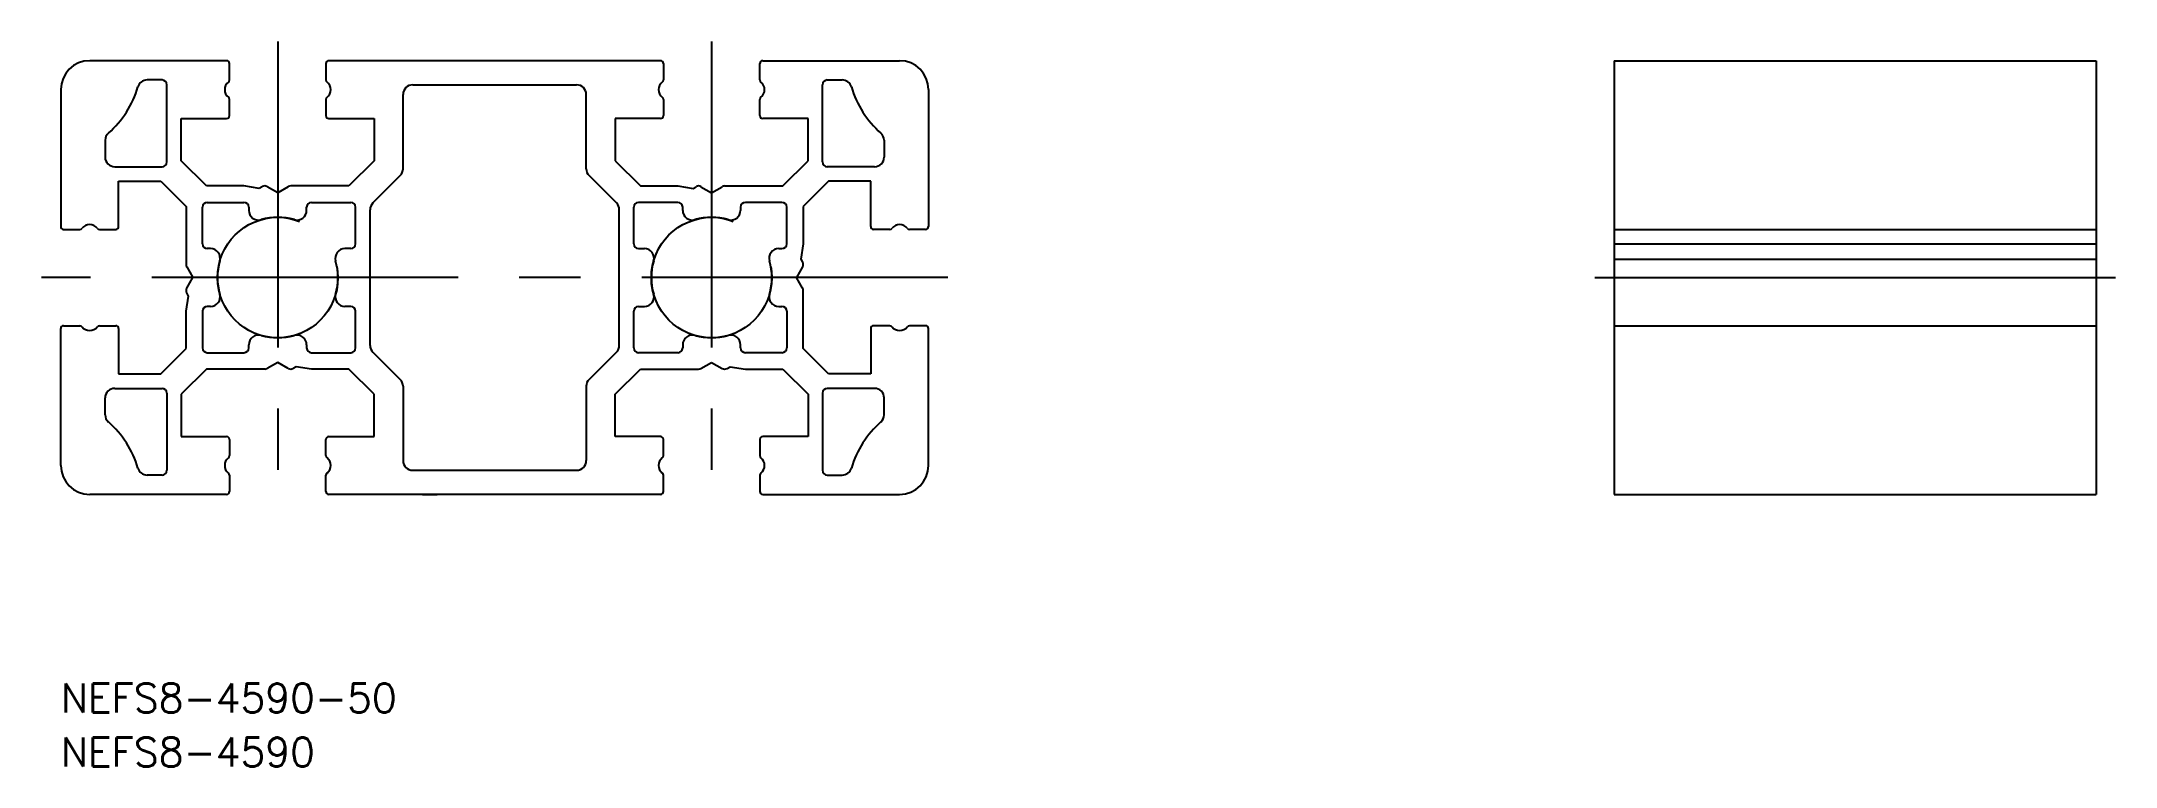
# Model space of a CAD drawing. Extents: x -47 to 168, y -51 to 25.
import ezdxf

# ---------------------------------------------------------------- set-up
doc = ezdxf.new("R2010")
doc.units = 0
doc.linetypes.add('CENTER', pattern=[50.8, 31.75, -6.35, 6.35, -6.35])
doc.linetypes.add('PHANTOM', pattern=[63.5, 31.75, -6.35, 6.35, -6.35, 6.35, -6.35])
doc.layers.get('0').update_dxf_attribs({"linetype": 'CONTINUOUS'})
doc.layers.add('CENTER', color=1, linetype='CENTER')
doc.styles.get("Standard").update_dxf_attribs({"font": 'txt.shx', "height": 3, "bigfont": 'bigfont.shx'})

# ---------------------------------------------------------------- blocks, each defined once
blk = doc.blocks.new('*U19')
at = {"color": 7, "linetype": 'CONTINUOUS'}
blk.add_text('NEFS8-4590-50', height=3, dxfattribs=at).set_placement((-45, -45.13))
blk = doc.blocks.new('*U20')
at = {"color": 7, "linetype": 'CONTINUOUS'}
blk.add_text('NEFS8-4590', height=3, dxfattribs=at).set_placement((-45, -50.75))

msp = doc.modelspace()

# ---------------------------------------------------------------- linework, layer by layer
at = {"color": 7, "linetype": 'CONTINUOUS'}
for p, q in [((-27.8, 22.5), (-42, 22.5)), ((-27.5, 20.52), (-27.5, 22.2)), ((-17.5, 22.2), (-17.5, 20.52)), ((17.2, 22.5), (-17.2, 22.5)), ((17.5, 22.2), (17.5, 20.52)), ((27.5, 20.52), (27.5, 22.2)), ((27.8, 22.5), (42, 22.5)), ((116.1, 22.5), (166.1, 22.5)), ((116.1, 22.5), (116.1, -22.5)), ((166.1, 22.5), (166.1, -22.5)), ((-45, 19.5), (-45, 5.3)), ((-34.5, 20.5), (-36.04, 20.5)), ((-34, 12), (-34, 20)), ((-8.5, 20), (8.5, 20)), ((34, 12), (34, 20)), ((34.5, 20.5), (36.04, 20.5)), ((45, 19.5), (45, 5.3)), ((-27.5, 16.8), (-27.5, 18.48)), ((-17.5, 18.48), (-17.5, 16.8)), ((-9.5, 11.29), (-9.5, 19)), ((9.5, 11.29), (9.5, 19)), ((17.5, 18.48), (17.5, 16.8)), ((27.5, 16.8), (27.5, 18.48)), ((-32.5, 12.12), (-32.5, 16.5)), ((-32.5, 16.5), (-27.8, 16.5)), ((-17.2, 16.5), (-12.5, 16.5)), ((-12.5, 16.5), (-12.5, 12.12)), ((17.2, 16.5), (12.5, 16.5)), ((12.5, 16.5), (12.5, 12.12)), ((32.5, 16.5), (27.8, 16.5)), ((32.5, 12.12), (32.5, 16.5)), ((-40.4, 14.24), (-40.4, 12.5)), ((40.4, 14.24), (40.4, 12.5)), ((-39.4, 11.5), (-34.5, 11.5)), ((-29.88, 9.5), (-32.5, 12.12)), ((-12.5, 12.12), (-15.12, 9.5)), ((12.5, 12.12), (15.12, 9.5)), ((29.88, 9.5), (32.5, 12.12)), ((39.4, 11.5), (34.5, 11.5)), ((-39, 5.3), (-39, 10)), ((-39, 10), (-34.62, 10)), ((-34.62, 10), (-32, 7.38)), ((-26, 9.5), (-29.88, 9.5)), ((-24.42, 9.25), (-26, 9.5)), ((-24.1, 9.43), (-24.42, 9.25)), ((-22.5, 8.8), (-23.6, 9.43)), ((-21.4, 9.43), (-22.5, 8.8)), ((-15.12, 9.5), (-21.15, 9.5)), ((-12.63, 7.75), (-9.79, 10.59)), ((12.63, 7.75), (9.79, 10.59)), ((15.12, 9.5), (19, 9.5)), ((19, 9.5), (20.58, 9.25)), ((20.58, 9.25), (20.9, 9.43)), ((21.4, 9.43), (22.5, 8.8)), ((22.5, 8.8), (23.6, 9.43)), ((23.85, 9.5), (29.88, 9.5)), ((34.62, 10), (32, 7.38)), ((39, 10), (34.62, 10)), ((39, 5.3), (39, 10)), ((-32, 7.38), (-32, 1.35)), ((-30.3, 3.5), (-30.3, 7.3)), ((-29.8, 7.8), (-26, 7.8)), ((-25.5, 7.3), (-25.5, 6.97)), ((-19.5, 6.97), (-19.5, 7.3)), ((-19, 7.8), (-14.92, 7.8)), ((-14.42, 3.5), (-14.42, 7.3)), ((-12.92, -7.04), (-12.92, 7.04)), ((12.92, -7.04), (12.92, 7.04)), ((14.42, 3.5), (14.42, 7.3)), ((19, 7.8), (14.92, 7.8)), ((19.5, 6.97), (19.5, 7.3)), ((25.5, 7.3), (25.5, 6.97)), ((29.8, 7.8), (26, 7.8)), ((30.3, 3.5), (30.3, 7.3)), ((32, 7.38), (32, 3.5)), ((-44.7, 5), (-43.02, 5)), ((-40.98, 5), (-39.3, 5)), ((40.98, 5), (39.3, 5)), ((44.7, 5), (43.02, 5)), ((116.1, 5), (166.1, 5)), ((-29.47, 3), (-29.8, 3)), ((-14.92, 3), (-15.53, 3)), ((14.92, 3), (15.53, 3)), ((15.2, 3), (15.53, 3)), ((29.47, 3), (29.8, 3)), ((32, 3.5), (31.75, 1.92)), ((116.1, 3.5), (166.1, 3.5)), ((-31.93, 1.1), (-31.3, 0)), ((-31.93, -1.1), (-31.3, 0)), ((31.93, 1.1), (31.3, 0)), ((31.93, -1.1), (31.3, 0)), ((31.75, 1.92), (31.93, 1.6)), ((116.1, 1.92), (166.1, 1.92)), ((116.1, 0), (166.1, 0)), ((-32, -3.5), (-31.75, -1.92)), ((-31.75, -1.92), (-31.93, -1.6)), ((32, -7.38), (32, -1.35)), ((-32, -7.38), (-32, -3.5)), ((-30.3, -3.5), (-30.3, -7.3)), ((-29.47, -3), (-29.8, -3)), ((-14.92, -3), (-15.53, -3)), ((-14.42, -7.3), (-14.42, -3.5)), ((14.42, -7.3), (14.42, -3.5)), ((14.92, -3), (15.53, -3)), ((29.47, -3), (29.8, -3)), ((30.3, -3.5), (30.3, -7.3)), ((-45, -19.5), (-45, -5.3)), ((-44.7, -5), (-43.02, -5)), ((-40.98, -5), (-39.3, -5)), ((-39, -5.3), (-39, -10)), ((39, -5.3), (39, -10)), ((40.98, -5), (39.3, -5)), ((44.7, -5), (43.02, -5)), ((45, -19.5), (45, -5.3)), ((116.1, -5), (166.1, -5)), ((-34.62, -10), (-32, -7.38)), ((-29.8, -7.8), (-26, -7.8)), ((-25.5, -7.3), (-25.5, -6.97)), ((-19.5, -6.97), (-19.5, -7.3)), ((-19, -7.8), (-14.92, -7.8)), ((-12.63, -7.75), (-9.79, -10.59)), ((12.63, -7.75), (9.79, -10.59)), ((19, -7.8), (14.92, -7.8)), ((19.5, -6.97), (19.5, -7.3)), ((25.5, -7.3), (25.5, -6.97)), ((29.8, -7.8), (26, -7.8)), ((34.62, -10), (32, -7.38)), ((-39, -10), (-34.62, -10)), ((-29.88, -9.5), (-32.5, -12.12)), ((-23.85, -9.5), (-29.88, -9.5)), ((-22.5, -8.8), (-23.6, -9.43)), ((-21.4, -9.43), (-22.5, -8.8)), ((-20.58, -9.25), (-20.9, -9.43)), ((-19, -9.5), (-20.58, -9.25)), ((-15.12, -9.5), (-19, -9.5)), ((-12.5, -12.12), (-15.12, -9.5)), ((12.5, -12.12), (15.12, -9.5)), ((15.12, -9.5), (21.15, -9.5)), ((21.4, -9.43), (22.5, -8.8)), ((22.5, -8.8), (23.6, -9.43)), ((24.1, -9.43), (24.42, -9.25)), ((24.42, -9.25), (26, -9.5)), ((26, -9.5), (29.88, -9.5)), ((29.88, -9.5), (32.5, -12.12)), ((39, -10), (34.62, -10)), ((-40.4, -14.24), (-40.4, -12.5)), ((-39.4, -11.5), (-34.5, -11.5)), ((-34, -12), (-34, -20)), ((-32.5, -12.12), (-32.5, -16.5)), ((-12.5, -16.5), (-12.5, -12.12)), ((-9.5, -11.29), (-9.5, -19)), ((9.5, -11.29), (9.5, -19)), ((12.5, -16.5), (12.5, -12.12)), ((32.5, -12.12), (32.5, -16.5)), ((34, -12), (34, -20)), ((39.4, -11.5), (34.5, -11.5)), ((40.4, -14.24), (40.4, -12.5)), ((-32.5, -16.5), (-27.8, -16.5)), ((-27.5, -16.8), (-27.5, -18.48)), ((-17.5, -18.48), (-17.5, -16.8)), ((-17.2, -16.5), (-12.5, -16.5)), ((17.2, -16.5), (12.5, -16.5)), ((17.5, -18.48), (17.5, -16.8)), ((27.5, -16.8), (27.5, -18.48)), ((32.5, -16.5), (27.8, -16.5)), ((-34.5, -20.5), (-36.04, -20.5)), ((-27.5, -20.52), (-27.5, -22.2)), ((-17.5, -22.2), (-17.5, -20.52)), ((-8.5, -20), (8.5, -20)), ((-7.5, -20), (-5.96, -20)), ((17.5, -22.2), (17.5, -20.52)), ((27.5, -20.52), (27.5, -22.2)), ((34.5, -20.5), (36.04, -20.5)), ((-27.8, -22.5), (-42, -22.5)), ((17.2, -22.5), (-17.2, -22.5)), ((-7.5, -22.5), (-5.96, -22.5)), ((27.8, -22.5), (42, -22.5)), ((116.1, -22.5), (166.1, -22.5))]:
    msp.add_line(p, q, dxfattribs=at)
at = {"color": 3, "linetype": 'PHANTOM'}
for centre in [(-22.5, 0), (22.5, 0)]:
    msp.add_circle(centre, 6.25, dxfattribs=at)
at = {"color": 7, "linetype": 'CONTINUOUS'}
for centre, radius, start, end in [((-42, 19.5), 3, 90, 180), ((-27.8, 22.2), 0.3, 0, 90), ((-17.2, 22.2), 0.3, 90, 180), ((17.2, 22.2), 0.3, 0, 90), ((27.8, 22.2), 0.3, 90, 180), ((42, 19.5), 3, 0, 90), ((-46.7, 22.6), 10.1, 311.1215, 343.7828), ((-36.04, 19.5), 1, 90, 163.7828), ((-34.5, 20), 0.5, 0, 90), ((-27, 19.5), 1, 127.9799, 232.0201), ((-27.8, 20.52), 0.3, 307.9799, 0), ((-17.2, 20.52), 0.3, 180, 232.0201), ((-18, 19.5), 1, 307.9799, 52.0201), ((-8.5, 19), 1, 90, 180), ((8.5, 19), 1, 0, 90), ((18, 19.5), 1, 127.9799, 232.0201), ((17.2, 20.52), 0.3, 307.9799, 0), ((27.8, 20.52), 0.3, 180, 232.0201), ((27, 19.5), 1, 307.9799, 52.0201), ((34.5, 20), 0.5, 90, 180), ((36.04, 19.5), 1, 16.2172, 90), ((46.7, 22.6), 10.1, 196.2172, 228.8785), ((-27.8, 18.48), 0.3, 0, 52.0201), ((-17.2, 18.48), 0.3, 127.9799, 180), ((17.2, 18.48), 0.3, 0, 52.0201), ((27.8, 18.48), 0.3, 127.9799, 180), ((-27.8, 16.8), 0.3, 270, 0), ((-17.2, 16.8), 0.3, 180, 270), ((17.2, 16.8), 0.3, 270, 0), ((27.8, 16.8), 0.3, 180, 270), ((-39.4, 14.24), 1, 131.1215, 180), ((39.4, 14.24), 1, 0, 48.8785), ((-39.4, 12.5), 1, 180, 270), ((-34.5, 12), 0.5, 270, 0), ((-10.5, 11.29), 1, 315, 0), ((10.5, 11.29), 1, 180, 225), ((34.5, 12), 0.5, 180, 270), ((39.4, 12.5), 1, 270, 0), ((-23.85, 9), 0.5, 60, 120), ((-21.15, 9), 0.5, 89.9367, 120), ((21.15, 9), 0.5, 60, 120), ((23.85, 9), 0.5, 89.9367, 120), ((-29.8, 7.3), 0.5, 90, 180), ((-26, 7.3), 0.5, 0, 90), ((-24.5, 6.97), 1, 180, 286.0134), ((-20.5, 6.97), 1, 253.9866, 0), ((-19, 7.3), 0.5, 90, 180), ((-14.92, 7.3), 0.5, 0, 90), ((-11.92, 7.04), 1, 135, 180), ((11.93, 7.04), 1, 0, 45), ((14.92, 7.3), 0.5, 90, 180), ((19, 7.3), 0.5, 0, 90), ((20.5, 6.97), 1, 180, 286.0134), ((24.5, 6.97), 1, 253.9866, 0), ((26, 7.3), 0.5, 90, 180), ((29.8, 7.3), 0.5, 0, 90), ((-44.7, 5.3), 0.3, 180, 270), ((-43.02, 5.3), 0.3, 270, 322.0201), ((-42, 4.5), 1, 37.9799, 142.0201), ((-40.98, 5.3), 0.3, 217.9799, 270), ((-39.3, 5.3), 0.3, 270, 0), ((-22.5, 0), 6.25, 73.9866, 106.0134), ((22.5, 0), 6.25, 73.9866, 106.0134), ((39.3, 5.3), 0.3, 180, 270), ((40.98, 5.3), 0.3, 270, 322.0201), ((42, 4.5), 1, 37.9799, 142.0201), ((43.02, 5.3), 0.3, 217.9799, 270), ((44.7, 5.3), 0.3, 270, 0), ((-29.8, 3.5), 0.5, 180, 270), ((-29.47, 2), 1, 343.9866, 90), ((-15.53, 2), 1, 90, 196.0134), ((-14.92, 3.5), 0.5, 270, 0), ((14.92, 3.5), 0.5, 180, 270), ((15.53, 2), 1, 343.9866, 90), ((29.47, 2), 1, 90, 196.0134), ((29.8, 3.5), 0.5, 270, 0), ((-31.5, 1.35), 0.5, 179.9367, 210), ((-22.5, 0), 6.25, 163.9866, 196.0134), ((-22.5, 0), 6.25, 343.9866, 16.0134), ((22.5, 0), 6.25, 163.9866, 196.0134), ((22.5, 0), 6.25, 343.9866, 16.0134), ((31.5, 1.35), 0.5, 330, 30), ((-31.5, -1.35), 0.5, 150, 210), ((-29.47, -2), 1, 270, 16.0134), ((-15.53, -2), 1, 163.9866, 270), ((15.53, -2), 1, 270, 16.0134), ((29.47, -2), 1, 163.9866, 270), ((31.5, -1.35), 0.5, 359.8688, 30), ((-29.8, -3.5), 0.5, 90, 180), ((-14.92, -3.5), 0.5, 0, 90), ((14.92, -3.5), 0.5, 90, 180), ((29.8, -3.5), 0.5, 0, 90), ((-44.7, -5.3), 0.3, 90, 180), ((-43.02, -5.3), 0.3, 37.9799, 90), ((-42, -4.5), 1, 217.9799, 322.0201), ((-40.98, -5.3), 0.3, 90, 142.0201), ((-39.3, -5.3), 0.3, 0, 90), ((-24.5, -6.97), 1, 73.9866, 180), ((-22.5, 0), 6.25, 253.9866, 286.0134), ((-20.5, -6.97), 1, 0, 106.0134), ((20.5, -6.97), 1, 73.9866, 180), ((22.5, 0), 6.25, 253.9866, 286.0134), ((24.5, -6.97), 1, 0, 106.0134), ((39.3, -5.3), 0.3, 90, 180), ((40.98, -5.3), 0.3, 37.9799, 90), ((42, -4.5), 1, 217.9799, 322.0201), ((43.02, -5.3), 0.3, 90, 142.0201), ((44.7, -5.3), 0.3, 0, 90), ((-29.8, -7.3), 0.5, 180, 270), ((-26, -7.3), 0.5, 270, 0), ((-19, -7.3), 0.5, 180, 270), ((-14.92, -7.3), 0.5, 270, 0), ((-11.92, -7.04), 1, 180, 225), ((11.93, -7.04), 1, 315, 0), ((14.92, -7.3), 0.5, 180, 270), ((19, -7.3), 0.5, 270, 0), ((26, -7.3), 0.5, 180, 270), ((29.8, -7.3), 0.5, 270, 0), ((-23.85, -9), 0.5, 269.9367, 300), ((-21.15, -9), 0.5, 240, 300), ((-10.5, -11.29), 1, 0, 45), ((10.5, -11.29), 1, 135, 180), ((21.15, -9), 0.5, 269.9367, 300), ((23.85, -9), 0.5, 240, 300), ((-39.4, -12.5), 1, 90, 180), ((-34.5, -12), 0.5, 0, 90), ((34.5, -12), 0.5, 90, 180), ((39.4, -12.5), 1, 0, 90), ((-39.4, -14.24), 1, 180, 228.8785), ((-46.7, -22.6), 10.1, 16.2172, 48.8785), ((46.7, -22.6), 10.1, 131.1215, 163.7828), ((39.4, -14.24), 1, 311.1215, 0), ((-27.8, -16.8), 0.3, 0, 90), ((-17.2, -16.8), 0.3, 90, 180), ((17.2, -16.8), 0.3, 0, 90), ((27.8, -16.8), 0.3, 90, 180), ((-27, -19.5), 1, 127.9799, 232.0201), ((-27.8, -18.48), 0.3, 307.9799, 0), ((-17.2, -18.48), 0.3, 180, 232.0201), ((-18, -19.5), 1, 307.9799, 52.0201), ((-8.5, -19), 1, 180, 270), ((8.5, -19), 1, 270, 0), ((18, -19.5), 1, 127.9799, 232.0201), ((17.2, -18.48), 0.3, 307.9799, 0), ((27.8, -18.48), 0.3, 180, 232.0201), ((27, -19.5), 1, 307.9799, 52.0201), ((-42, -19.5), 3, 180, 270), ((-36.04, -19.5), 1, 196.2172, 270), ((-34.5, -20), 0.5, 270, 0), ((-27.8, -20.52), 0.3, 0, 52.0201), ((-17.2, -20.52), 0.3, 127.9799, 180), ((17.2, -20.52), 0.3, 0, 52.0201), ((27.8, -20.52), 0.3, 127.9799, 180), ((34.5, -20), 0.5, 180, 270), ((36.04, -19.5), 1, 270, 343.7828), ((42, -19.5), 3, 270, 0), ((-27.8, -22.2), 0.3, 270, 0), ((-17.2, -22.2), 0.3, 180, 270), ((17.2, -22.2), 0.3, 270, 0), ((27.8, -22.2), 0.3, 180, 270)]:
    msp.add_arc(centre, radius, start, end, dxfattribs=at)
at = {"layer": 'CENTER', "color": 1, "linetype": 'CENTER'}
for p, q in [((-22.5, 24.5), (-22.5, -24.5)), ((22.5, 24.5), (22.5, -24.5)), ((47, 0), (-47, 0)), ((114.1, 0), (168.1, 0))]:
    msp.add_line(p, q, dxfattribs=at)

# ---------------------------------------------------------------- block references
at = {"color": 7, "linetype": 'CONTINUOUS'}
for name in ['*U19', '*U20']:
    msp.add_blockref(name, (0, 0), dxfattribs=at)

doc.saveas('drawing.dxf')
